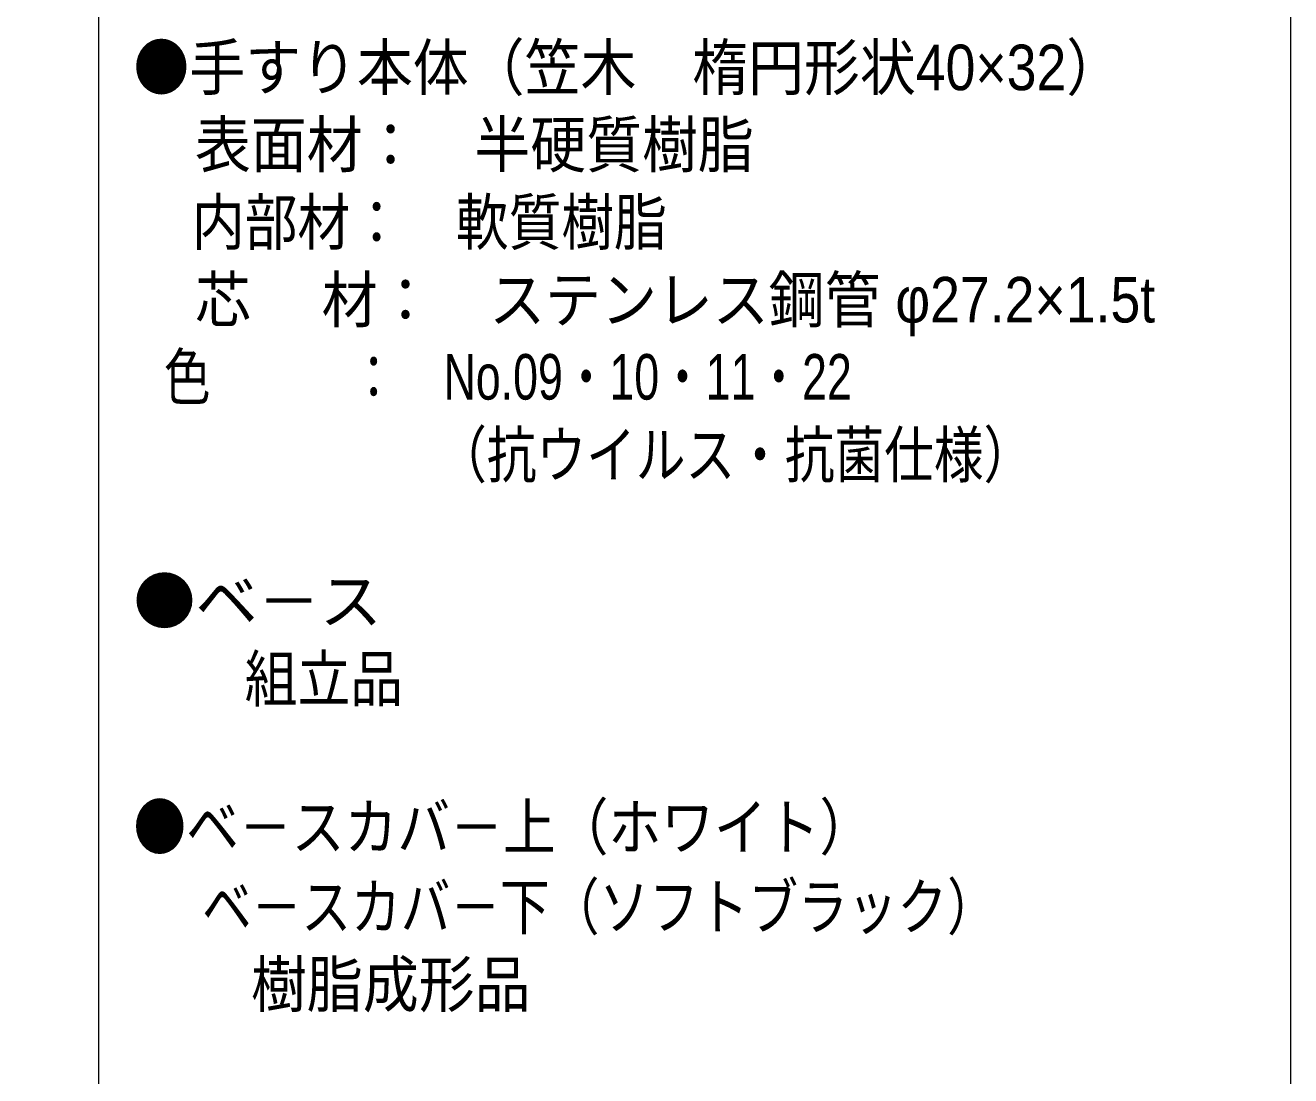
# Model space of a CAD drawing. Units: millimetres, scale not verified. Extents: x -1999 to 2001, y -1385 to 1385.
# Drawn here: x 1247 to 2001, y 145 to 771 of the extents above; entities that cross this region are included whole.
import ezdxf
from ezdxf.enums import TextEntityAlignment as Align

# ---------------------------------------------------------------- set-up
doc = ezdxf.new("R2010")
doc.units = ezdxf.units.MM
doc.header["$LTSCALE"] = 10
doc.layers.add('0-0_zumenwaku', color=6, linetype='Continuous', lineweight=9)
doc.layers.add('0-1_moji', color=2, linetype='Continuous')
doc.styles.add('ＭＳ Ｐゴシック', font='')
doc.styles.get('ＭＳ Ｐゴシック').set_extended_font_data('MS PGothic')

msp = doc.modelspace()

# ---------------------------------------------------------------- linework, layer by layer
at = {"layer": '0-0_zumenwaku'}
msp.add_line((1290.64, 1384.68), (1290.64, -1385.32), dxfattribs=at)
msp.add_lwpolyline([(-1999.35, -1385.32), (2000.64, -1385.32), (2000.64, 1384.68), (-1999.35, 1384.68)], close=True, dxfattribs=at)

# ---------------------------------------------------------------- texts
at = {"layer": '0-1_moji', "style": 'ＭＳ Ｐゴシック'}
for s, height, width, p in [('●手すり本体（笠木\u3000楕円形状40×32）', 27.11, 0.9, (1311.45, 724.09)), ('\u3000表面材：\u3000半硬質樹脂', 27.11, 0.9, (1314.85, 678.17)), ('\u3000内部材：\u3000軟質樹脂\u3000\u3000', 27.11, 0.85, (1314.85, 631.98)), ('\u3000芯\u3000 材：\u3000ステンレス鋼管 φ27.2×1.5t', 27.11, 0.9, (1314.85, 585.79)), ('  色\u3000\u3000\u3000：\u3000No.09・10・11・22', 27.13, 0.75, (1314.85, 539.87)), ('\u3000\u3000\u3000\u3000\u3000\u3000（抗ウイルス・抗菌仕様）', 27.11, 0.8, (1314.85, 493.53)), ('\u3000\u3000組立品', 27.11, 0.85, (1314.85, 360.18)), ('●ベ－スカバ－上（ホワイト）', 27.11, 0.85, (1311.45, 271.9)), ('\u3000 ベ－スカバ－下（ソフトブラック）', 27.11, 0.8, (1314.85, 224.41)), ('\u3000\u3000樹脂成形品', 27.13, 0.9, (1314.85, 178.21))]:
    msp.add_text(s, height=height, dxfattribs=dict(at, width=width)).set_placement(p, align=Align.BOTTOM_LEFT)
msp.add_text('●ベ－ス', height=27.13, dxfattribs=at).set_placement((1311.45, 406.37), align=Align.BOTTOM_LEFT)

doc.saveas('drawing.dxf')
